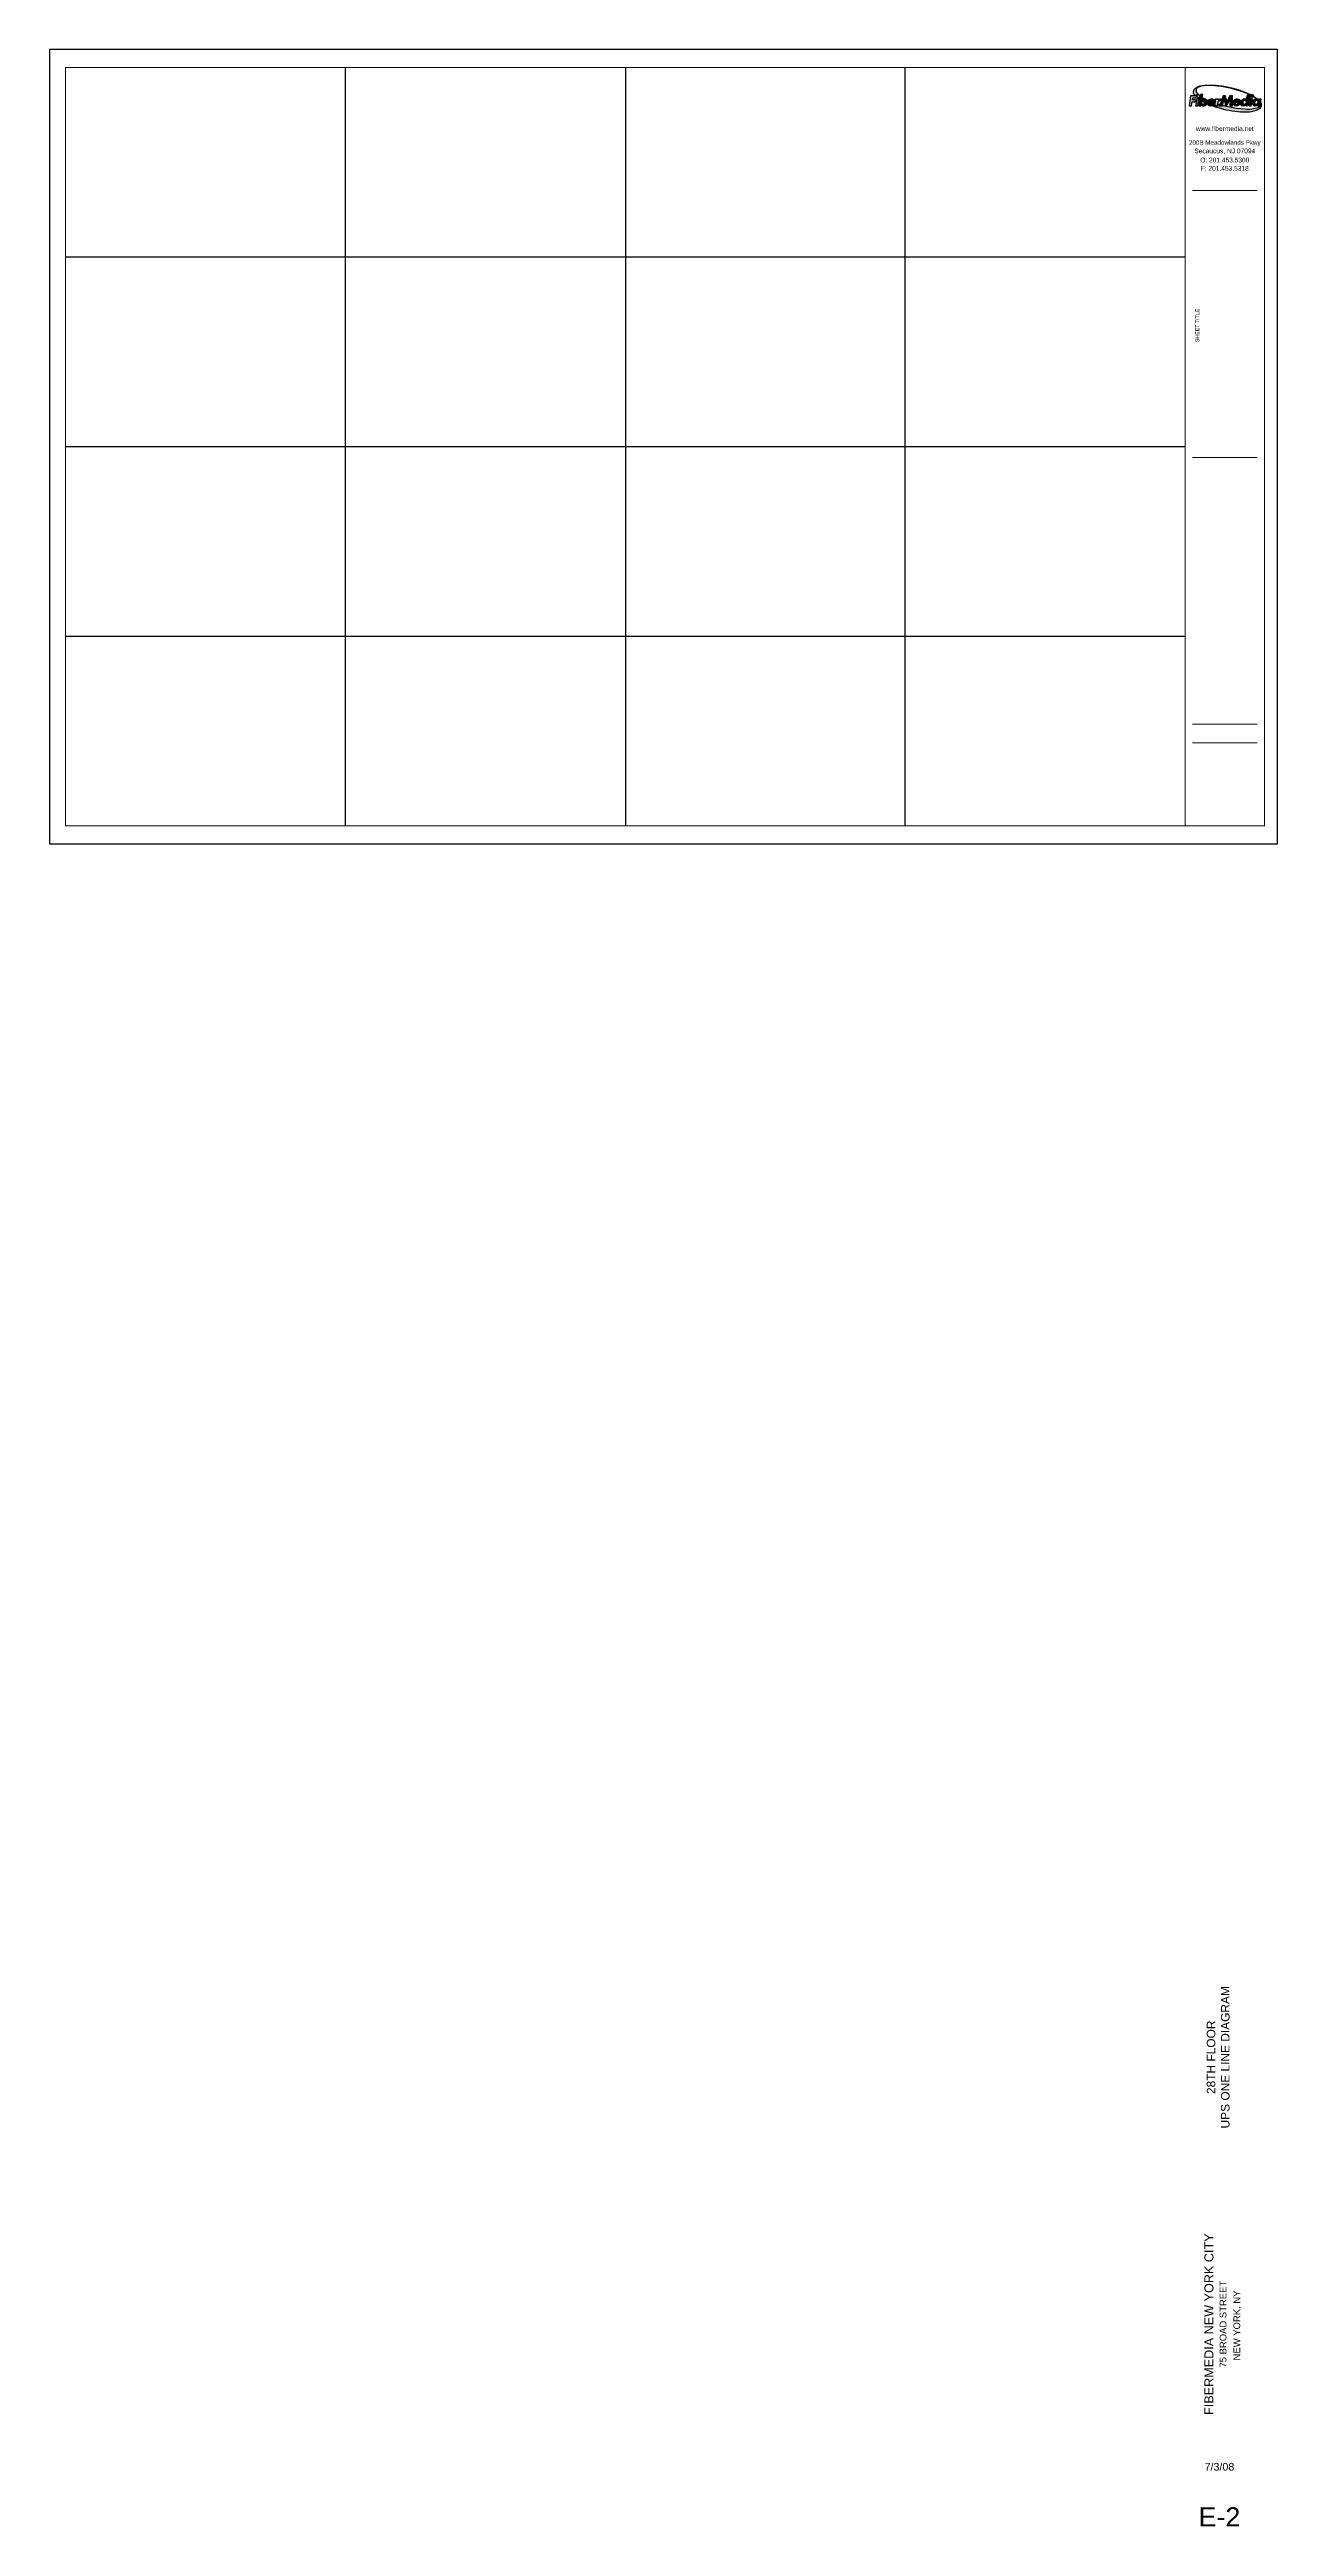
# Paper-space layout "Panel Sched's" of a CAD drawing. Header units: inches. Extents: x 0 to 17, y -23.3 to 11.
import ezdxf
from ezdxf.enums import TextEntityAlignment as Align

# ---------------------------------------------------------------- set-up
doc = ezdxf.new("R2010")
doc.units = ezdxf.units.IN
doc.header["$LTSCALE"] = 48
doc.header["$MEASUREMENT"] = 0
doc.layers.add('AG-TTL', color=1, linetype='Continuous')
doc.layers.add('FMG-TITLE', color=4, linetype='Continuous')
doc.layers.add('DEFPOINTS2', color=7, linetype='Continuous', plot=False)
doc.styles.add('TITLES', font='arial.ttf')
doc.styles.add('TITLES-3', font='arial.ttf')

# ---------------------------------------------------------------- blocks, each defined once
blk = doc.blocks.new('A$C0594215C')
h = blk.add_hatch(color=252)
edge = h.paths.add_edge_path()
edge.add_arc((0.1709584520221278, -2.083412417283995), 1.994241966931446, 62.78941536878353, 63.22376952168978)
edge.add_line((1.069378830522702, -0.3030074503830686), (1.071617104786519, -0.2885521231887243))
edge.add_line((1.071617104786519, -0.2885521231887243), (1.040140566052813, -0.2885521231887243))
edge.add_arc((0.1709584520220259, -2.083412417283903), 1.99424196693141, 64.16087023338495, 72.49067860598396)
edge.add_arc((-0.5277084517235218, -3.968215901324365), 4.003150465513878, 71.0702508235103, 84.87925500281447)
edge.add_arc((-0.3279088631606356, -2.369745897196541), 2.39389000902527, 86.22761131080384, 94.90238556720435)
edge.add_arc((-0.4566078224503712, -0.695014201693217), 0.7144417293695254, 96.09674002829891, 112.5899473717824)
edge.add_arc((-0.6925404297798822, -0.1516498851547301), 0.1224750865826184, 108.3256368973689, 226.64074568241)
edge.add_arc((0.06924796671472477, 0.5894775064872809), 1.185198823558726, 224.4632536954635, 227.3058588094185)
edge.add_arc((-0.7370074130625661, -0.3487148906776948), 0.06714029003129537, 87.78886458942061, 157.4044804465227)
edge.add_line((-0.7989940322651883, -0.3229180384411219), (-0.8542210732216056, -0.3229180384411201))
edge.add_arc((-0.7387793199977679, -0.2018786304285818), 0.1672642719752762, 124.041875156641, 226.3559731906128, ccw=False)
edge.add_arc((-0.5144292626139443, -0.5079410988120755), 0.5466614540864426, 90.82985394865119, 125.5690931979918, ccw=False)
edge.add_arc((-0.3610322513703007, -3.311478692262784), 3.354023228119497, 64.95134072622949, 92.75674945493648, ccw=False)
edge.add_arc((0.7039107332047472, -1.147300799936029), 0.9437524349426538, 65.16556394757907, 67.89692153606262, ccw=False)
edge.add_arc((1.136874550745162, -0.3418156465467824), 0.06276319090301803, 125.6608338282049, 149.4029760901692)
h = blk.add_hatch(color=150)
h.paths.add_polyline_path([(-0.9439911472762432, -0.4731319960804505), (-0.9328605767375677, -0.4038293996040885), (-0.815976758122769, -0.4038293996040885), (-0.8042101655276213, -0.3305667204188687), (-1.005292228222817, -0.3305667204188687), (-1.061935408904997, -0.6832458108854187), (-0.977737164824589, -0.6832458108854205), (-0.9554397288431531, -0.544414633911245), (-0.8524234275730151, -0.544414633911245), (-0.8409748460060946, -0.4731319960804505)])
h.paths.add_polyline_path([(-0.8315595787810537, -0.6832458108854205), (-0.7543777457121728, -0.6832458108854187), (-0.7161092471273811, -0.4449735402985642), (-0.7932910801962691, -0.4449735402985731)])
h.paths.add_polyline_path([(-0.7921219219888123, -0.3487148906780728, 1), (-0.6818929041367845, -0.3487148906780728, 1)])
h.paths.add_polyline_path([(-0.04752948349631225, -0.4894467109836018), (-0.04038672422671397, -0.4449735402985624), (-0.1197046902389509, -0.4449735402985624), (-0.157973188823739, -0.6832458108854151), (-0.07865522281150916, -0.6832458108854222), (-0.05807147748218711, -0.5550846360765505, -0.245071500450143), (-0.01616514480915043, -0.5173092833866235, -0.2049683213130661), (0.0445668823545553, -0.5158868664348422), (0.05507708918350573, -0.443266386627263, 0.1480760763406219), (0.01158334787850634, -0.4483325901713702, 0.0958231418744584)])
h = blk.add_hatch(color=252)
edge = h.paths.add_edge_path()
edge.add_arc((-0.5584988805977833, -0.114976916662535), 0.3607012231287179, 236.5400983716009, 237.562923876772)
edge.add_arc((0.5293194132058447, 1.413000961975328), 2.235934034398122, 235.0372289959115, 235.8469038586064)
edge.add_line((-0.7259476360411483, -0.4373248583208191), (-0.7071341026659823, -0.4373248583208156))
edge.add_line((-0.7071341026659823, -0.4373248583208156), (-0.7089661904222773, -0.4487320398343329))
edge.add_arc((0.5293194132056713, 1.413000961975111), 2.235934034397848, 236.3711188150108, 236.9146349213882)
edge.add_line((-0.6912500706209634, -0.4603946559683649), (-0.6786437973078812, -0.3819038482014641))
edge.add_arc((-0.7444768747685605, -0.33760494926131), 0.07934977337871726, 260.646895352226, 326.06349712130617, ccw=False)
edge = h.paths.add_edge_path()
edge.add_arc((0.06924796671479616, 0.5894775064891622), 1.185198823560329, 236.2250848106262, 239.4956442540021)
edge.add_arc((-0.519879557446649, -0.5415871414219011), 0.1106152387782565, 96.4801786782034, 110.1386059489327)
edge.add_arc((-0.5298737445793613, -0.547784849296689), 0.1135785383427976, 104.3187470870249, 127.9229163778035)
edge.add_line((-0.5996792003322255, -0.4581897449704968), (-0.589641685545562, -0.3956928734517966))
edge = h.paths.add_edge_path()
edge.add_arc((-0.2709623054637533, -0.5878551794541035), 0.1626263114402569, 144.004809004419, 152.479002677329)
edge.add_arc((-0.5824146488473552, -0.5474296513729059), 0.1707947899236683, 11.72904961998594, 13.16119415732322)
edge.add_arc((-0.5192446614920238, -0.5286270174367876), 0.105076219430628, 11.02021304879129, 27.11211110247318)
edge.add_arc((0.1448197807670578, 0.6364064544775003), 1.254402788363411, 242.9462933076306, 244.1288281190921)
edge = h.paths.add_edge_path()
edge.add_arc((0.5293194132004926, 1.407691847918703), 2.235934034395837, 239.91588308536, 242.2112484682238)
edge.add_arc((-0.5789282358464746, -0.5596961891679846), 0.06668718741910036, 350.7831718364495, 372.246437661924)
edge.add_arc((-0.5579463066670773, -0.563961833901156), 0.04786988906962306, 22.61938422938717, 62.3609906839571)
edge.add_arc((-0.5587644726308713, -0.608386547774685), 0.08983294516621866, 75.14884898080328, 106.0788035953638)
edge.add_arc((-0.5391596285832256, -0.6009187423208008), 0.09053392178470354, 119.4301234675816, 125.3107629498658)
edge = h.paths.add_edge_path()
edge.add_line((-0.1557309399546014, -0.5886563389343884), (-0.3293648771392732, -0.5886563389343848))
edge.add_line((-0.3293648771392732, -0.5886563389343848), (-0.3293648771392732, -0.6091432262947674))
edge.add_arc((-0.2901175050265417, -0.5827829778931662), 0.04727810183953379, 213.8870330073015, 332.8460239399074)
edge.add_line((-0.2480502414908585, -0.6043599158633395), (-0.1582530643713511, -0.6043599158633395))
edge.add_line((-0.1582530643713511, -0.6043599158633395), (-0.1557309399546014, -0.5886563389343884))
edge = h.paths.add_edge_path()
edge.add_line((0.1125556042908258, -0.6745786467285875), (0.1060034805098375, -0.6960315596464408))
edge.add_line((0.1060034805098375, -0.6960315596464408), (-0.005567069166875882, -0.6960315596464408))
edge.add_line((-0.005567069166875882, -0.6960315596464408), (0.01127160104475777, -0.6451468648773133))
edge.add_arc((1.200554078187313, 3.258556665807383), 4.080844773563251, 252.0636616589661, 253.0563848921706, ccw=False)
edge.add_line((-0.05618320337368132, -0.6239561121565451), (-0.0677591167331073, -0.6960315596464426))
edge.add_line((-0.0677591167331073, -0.6960315596464426), (-0.1729762890325297, -0.696031559646439))
edge.add_line((-0.1729762890325297, -0.696031559646439), (-0.1618463988069969, -0.6267331990236844))
edge.add_arc((-0.2806453659168048, -0.5709757821471662), 0.1312329384076234, 293.89652817515673, 334.8573341880382, ccw=False)
edge.add_arc((0.5293194132057565, 1.413000961975097), 2.235934034397882, 250.2161091887117, 254.8021579129318)
edge.add_arc((0.9287271837570286, 2.38799455546791), 3.284102182812922, 252.5362963978491, 266.760041494498)
edge.add_arc((0.8962114969054849, 1.991936281189155), 2.886856852114225, 266.9600882480628, 273.0399117519371)
edge.add_arc((0.9972862860723108, -0.05007687140053507), 0.8423891327112868, 273.5404209041839, 296.6493961822535)
edge.add_arc((1.318880292104831, -0.6564303268407057), 0.1569688639149812, 290.9960937629002, 398.7429001081705)
edge.add_line((1.441310047317476, -0.5581950008254086), (1.43725783654282, -0.5843651773560463))
edge.add_arc((1.338238461958998, -0.635905774508418), 0.1116300573223636, -74.79073135478001, 27.497438359595776, ccw=False)
edge.add_arc((1.022168621060813, 0.07384928093940357), 0.8874322738903284, 262.5245608080628, 292.90240459135254, ccw=False)
edge.add_line((0.9067126345443874, -0.8060404598347901), (0.6005406320812803, -0.777936605636345))
edge.add_arc((1.200554078187356, 3.258556665807508), 4.080844773563383, 254.53729395839298, 261.54505320372846, ccw=False)
h = blk.add_hatch(color=150)
h.paths.add_polyline_path([(-0.464485142721113, -0.6506973027361997, 0.2422313771518775), (-0.4298396226932404, -0.5114791628187234, 0.2292342290760988), (-0.4772120682256222, -0.4478769649042444, 0.1981652741137444), (-0.5556947880809702, -0.4450501999229957, 0.1572452597342862), (-0.6108464704058818, -0.4794873226813102), (-0.5807737079797661, -0.2922444035421403), (-0.6564970456431425, -0.2922444035421404), (-0.7192951075691701, -0.6832458108854205), (-0.6435717699057868, -0.6832458108854224), (-0.6371805040175929, -0.6434516853926056, 0.2184930468814389), (-0.5981178874703339, -0.6846184754293763, 0.1922688431431269), (-0.52882683663384, -0.6846184754293763, 0.1528358977234149)])
h.paths.add_polyline_path([(-0.5394517096472456, -0.6175071193958779, -0.3487793084046487), (-0.6208198438288302, -0.6063099687616728, -0.3083958033458566), (-0.6185834228036207, -0.5378888816189449, -0.1098904949678576), (-0.5866216387563092, -0.5096609152313434, -0.1403228544293816), (-0.5329658476289718, -0.5090715903955785, -0.1824679828219365), (-0.5064327678955002, -0.5379484436120577, -0.1525949031095943), (-0.5099705039540794, -0.5821477071495381, -0.1943207963366883)], flags=16)
h = blk.add_hatch(color=150)
h.paths.add_polyline_path([(-0.3421506259002953, -0.6127866523531917), (-0.3421506259002918, -0.5758705901733645), (-0.1614259656604986, -0.5758705901733663, 0.340467163760611), (-0.1889941120606977, -0.4639251802061164, 0.5066452923940188), (-0.4137871478878736, -0.5468857539114218, 0.1586564397956879), (-0.4071284165138422, -0.6427457196372579, 0.1576907027495531), (-0.3525268192468296, -0.6866815408024998, 0.1371768687911763), (-0.2553093411860381, -0.6866815408024998, 0.2433452316852604), (-0.1715670514486263, -0.6171456646243598), (-0.240854213321871, -0.6171456646243598, -0.549380458128436)])
h.paths.add_polyline_path([(-0.3390040020224063, -0.5337555240530634, -0.5265984072587759), (-0.2373027410867827, -0.4988498700475361, -0.2686918640123406), (-0.2239423709463857, -0.5337555240530634)], flags=16)
blk.add_hatch(color=7).paths.add_polyline_path([(0.4551716178186531, -0.3305667204188687), (0.3717930145098194, -0.3305667204188705), (0.2577278615335246, -0.5328890657912595), (0.2129357394400877, -0.3305667204188634), (0.1288395170394949, -0.3305667204188634), (0.0121315968711535, -0.6832458108854205), (0.09653970216555763, -0.6832458108854205), (0.1642387413365327, -0.4615861413640943), (0.2179311398465735, -0.6832458108854187), (0.250600450719201, -0.6832458108854187), (0.375982897246594, -0.4654101950113709), (0.3706298007082225, -0.6832458108854187), (0.455171617818646, -0.6832458108854187)])
h = blk.add_hatch(color=7)
h.paths.add_polyline_path([(0.701476994245315, -0.4639251802061164, 0.5066452923940188), (0.4766839584181426, -0.5468857539114218, 0.1586564397956879), (0.483342689792174, -0.6427457196372579, 0.1576907027495531), (0.5379442870591866, -0.6866815408024998, 0.1371768687911763), (0.6351617651199781, -0.6866815408024998, 0.2433452316852604), (0.71890405485739, -0.6171456646243598), (0.6496168929841453, -0.6171456646243598, -0.549380458128436), (0.5483204804057209, -0.6127866523531917), (0.5483204804057245, -0.5758705901733645), (0.7290451406455141, -0.5758705901733663, 0.340467163760611)])
h.paths.add_polyline_path([(0.671159234551606, -0.5337555240530634), (0.5560976034755818, -0.5337555240530634, -0.5265984072586107), (0.657798864411177, -0.4988498700475166, -0.2686918640125928)], flags=16)
h = blk.add_hatch(color=256)
h.paths.add_polyline_path([(1.062692946819645, -0.2962008051664693), (0.9827583295877282, -0.2962008051664746), (0.9542080179841683, -0.4805857585216575, 0.1660834034530181), (0.912927642226208, -0.4462745412662041, 0.1922688431432861), (0.8436365913896609, -0.4462745412661828, 0.1302370855333304), (0.7819837571356274, -0.4847839311246496, 0.2760747585615823), (0.7446493774490683, -0.6194138538768765, 0.2292342290759845), (0.7920218229814395, -0.6830160517913164, 0.1612593907235224), (0.8779785577879835, -0.688053098275633, 0.1252117057155182), (0.928042070101629, -0.6495719029395364), (0.9228279756363733, -0.6832458108854187), (1.00276259286829, -0.6832458108854169)])
h.paths.add_polyline_path([(0.9362989646214679, -0.5244444720866159, -0.3047964561301256), (0.9345300912018857, -0.5922166724003528, -0.1119520285667268), (0.9021007595489365, -0.6210935256169492, -0.1403228544293417), (0.8484449684216138, -0.6216828504527143, -0.1824679828220262), (0.8219118886881347, -0.5928059972362156, -0.1525949031096704), (0.8254496247467316, -0.5486067336987173, -0.1943207963362681), (0.8549308304398302, -0.5132473214524413, -0.3487793084049131)], flags=16)
h = blk.add_hatch(color=7)
h.paths.add_polyline_path([(1.154277623326792, -0.4449735402985642), (1.074343006094889, -0.4449735402985677), (1.037448739789763, -0.6832458108854151), (1.117383357021666, -0.6832458108854222)])
h.paths.add_polyline_path([(1.081760041819127, -0.3418156465476727, 1), (1.191989059671155, -0.3418156465476727, 1)])
h = blk.add_hatch(color=256)
h.paths.add_polyline_path([(1.324372300600185, -0.4462745412662148, 0.1922688431434381), (1.255081249763581, -0.4462745412661917, 0.1302370855333025), (1.193428415509576, -0.4847839311246602, 0.2760747585615811), (1.156094035823021, -0.6194138538768907, 0.2292342290758893), (1.203466481355377, -0.6830160517913075, 0.1612593907235385), (1.289423216161925, -0.6880530982756365, 0.125211705715542), (1.339486728475581, -0.6495719029395328), (1.334272634010329, -0.6832458108854151), (1.414207251242239, -0.6832458108854151), (1.451101517547361, -0.4449735402985642), (1.371166900315455, -0.4449735402985642), (1.365652676358124, -0.4805857585216575, 0.1660834034529354)])
h.paths.add_polyline_path([(1.347743622995417, -0.5244444720866088, -0.3083958033495888), (1.345507201969728, -0.5928655592300078, -0.1098904949657672), (1.313545417922892, -0.6210935256169492, -0.1403228544293557), (1.259889626795566, -0.6216828504527125, -0.1824679828218888), (1.233356547062094, -0.5928059972362405, -0.1525949031094339), (1.236894283120652, -0.5486067336988043, -0.194320796336881), (1.266375488813825, -0.5132473214524165, -0.3487793084046638)], flags=16)
h = blk.add_hatch(color=252)
edge = h.paths.add_edge_path()
edge.add_arc((1.294789548762088, -0.5238541741345519), 0.09067722310861838, 68.35041922940898, 69.08930672506436)
edge.add_arc((1.289726775181985, -0.5330404807245797), 0.1010758765283463, 68.26698003533005, 96.40550105702381)
edge.add_line((1.278450311232106, -0.4325955994375743), (1.249091234959067, -0.4057262949633778))
edge.add_arc((0.1709584520220351, -2.083412417283851), 1.994241966931359, 57.27395073966413, 59.18374888272163)
edge.add_arc((1.136874550745189, -0.3418156465472389), 0.06276319090322025, 332.5701881616779, 357.8213908788101)
edge.add_arc((0.7039107332057878, -1.147300799931888), 0.9437524349385841, 48.58238692836511, 58.31666075905122, ccw=False)
blk.add_line((1.334272634010329, -0.6832458108854187), (1.414207251242232, -0.6832458108854205))
at = {"color": 252}
for points in [[(1.082849975142398, -0.3098693891248256, 0.001895229791132457), (1.069378830522702, -0.3030074503830686), (1.071617104786519, -0.2885521231887243), (1.040140566052813, -0.2885521231887243, 0.03636165827306567), (0.7709479942888287, -0.1815676360672729, 0.06032616856001785), (-0.170407552634785, 0.01895724729287984, 0.03786892965383652), (-0.5324868896217048, 0.01538663715040833, 0.07208968664432779), (-0.7310487088770508, -0.03538613640046684, 0.5675892245402974), (-0.776628227894637, -0.2406970021301387, 0.0124038407164836), (-0.7344170054064492, -0.2816245908299404, 0.3134558342570217), (-0.7989940322651883, -0.3229180384411219), (-0.8542210732216056, -0.3229180384411201, -0.4786589444729102), (-0.8324136359739285, -0.06327866090803802, -0.1527501872827882), (-0.5223466573924647, 0.03866301775111403, -0.1219227854038058), (1.059020278775545, -0.2729062270430536, -0.01191836001764309), (1.100284492139906, -0.2908216690240142, 0.1039668236059546)], [(-0.7573726745431557, -0.4158998078628002, 0.004462947815152335), (-0.751969294961448, -0.4194019010716747, 0.003532887754393757), (-0.7259476360411483, -0.4373248583208191), (-0.7071341026659823, -0.4373248583208156), (-0.7089661904222773, -0.4487320398343329, 0.002371540844472829), (-0.6912500706209634, -0.4603946559683649), (-0.6786437973078812, -0.3819038482014641, -0.293446667063234)], [(-0.589641685545562, -0.3956928734517966, 0.01427147646340206), (-0.5323635361593624, -0.4316786279869937, 0.05966678784963601), (-0.5579635411699364, -0.43773464393756, 0.1033583336597226), (-0.5996792003322255, -0.4581897449704968)], [(-0.5914892244348628, -0.5270404343290558, 0.01001575575805477), (-0.5131020290790609, -0.5703775499653698, 0.09392591860414795), (-0.5137585622834919, -0.5455507088451217, 0.1751647028251352), (-0.5357394990469118, -0.5215544763454325, 0.1357827486056406), (-0.5836445329810189, -0.5220677164908345, 0.02566476300210364)], [(-0.402537777784957, -0.4922768751370903, 0.03699250549519911), (-0.4151860764648774, -0.5127098465925162, 0.006248990724130681), (-0.4161060677270534, -0.5085411426483226, 0.07032976486685392), (-0.4257145856311375, -0.4807403094763281, 0.005159827285565176)], [(-0.1557309399546014, -0.5886563389343884), (-0.3293648771392732, -0.5886563389343848), (-0.3293648771392732, -0.6091432262947674, 0.5713097235665051), (-0.2480502414908585, -0.6043599158633395), (-0.1582530643713511, -0.6043599158633395)], [(0.1125556042908258, -0.6745786467285875), (0.1060034805098375, -0.6960315596464408), (-0.005567069166875882, -0.6960315596464408), (0.01127160104475777, -0.6451468648773133, -0.004331599335719296), (-0.05618320337368132, -0.6239561121565451), (-0.0677591167331073, -0.6960315596464426), (-0.1729762890325297, -0.696031559646439), (-0.1618463988069969, -0.6267331990236844, -0.1806528547857834), (-0.2274847152853319, -0.6909592366212625, 0.02001308373530438), (-0.05683702907758814, -0.7447343395270405, 0.06214260323679621), (0.7431169158915907, -0.8908582889914936, 0.02653445933012724), (1.049306077919379, -0.8908582889914936, 0.101175043808208), (1.37512291105579, -0.8029772205379011, 0.5081346510250146), (1.441310047317476, -0.5581950008254086), (1.43725783654282, -0.5843651773560463, -0.4785198978218252), (1.367524081090465, -0.7436258850258177, -0.1333300928544844), (0.9067126345443874, -0.8060404598347901), (0.6005406320812803, -0.777936605636345, -0.03058665103199306)], [(1.328243005524843, -0.4395735415947293, 0.003224016070622273), (1.327153369222678, -0.4391491452644498, 0.123398130634315), (1.278450311232106, -0.4325955994375743), (1.249091234959067, -0.4057262949633778, 0.00833325929926334), (1.192581641140958, -0.3707282426256224, 0.1106271704536815), (1.199592375066061, -0.3442015729523007, -0.04249934181818223)]]:
    blk.add_lwpolyline(points, format="xyb", close=True, dxfattribs=at)
at = {"color": 150}
for points in [[(-1.061935408905001, -0.6832458108854205), (-0.977737164824589, -0.6832458108854205), (-0.9554397288431566, -0.544414633911245), (-0.8524234275730151, -0.544414633911245), (-0.8409748460060982, -0.4731319960804541), (-0.9439911472762397, -0.4731319960804505), (-0.9328605767375677, -0.4038293996040903), (-0.815976758122769, -0.4038293996040885), (-0.8042101655276177, -0.3305667204188651), (-1.005292228222817, -0.3305667204188687), (-1.061935408905001, -0.6832458108854205)], [(-0.7543777457121728, -0.6832458108854205), (-0.7161092471273811, -0.4449735402985624), (-0.7932910801962691, -0.4449735402985695), (-0.8315595787810572, -0.6832458108854205)]]:
    blk.add_lwpolyline(points, close=True, dxfattribs=at)
for points in [[(-0.6108464704058818, -0.4794873226813099), (-0.5807737079797661, -0.2922444035421403), (-0.6564970456431425, -0.2922444035421403), (-0.7192951075691703, -0.6832458108854205), (-0.6435717699057868, -0.6832458108854222), (-0.6371805040175929, -0.6434516853926056, 0.2184930468814389), (-0.5981178874703339, -0.6846184754293763, 0.1922688431431269), (-0.52882683663384, -0.6846184754293763, 0.1528358977234149), (-0.464485142721113, -0.6506973027361997, 0.2422313771518775), (-0.4298396226932404, -0.5114791628187234, 0.2292342290760988), (-0.4772120682256222, -0.4478769649042444, 0.1981652741137445), (-0.5556947880809702, -0.4450501999229957, 0.1622829305430352), (-0.6121727389427782, -0.4810914463521048)], [(-0.6180680546762609, -0.4762177616190488, 0.0001645841879939112), (-0.6181151508044529, -0.4762758386788288, 0.0001645841879939112)]]:
    blk.add_lwpolyline(points, format="xyb", dxfattribs=at)
for points in [[(-0.6208198438288299, -0.6063099687616731, 0.3487793084046479), (-0.5394517096472455, -0.6175071193958779, 0.1943207963366884), (-0.5099705039540794, -0.582147707149538, 0.1525949031095951), (-0.5064327678955003, -0.5379484436120574, 0.1824679828219372), (-0.5329658476289723, -0.5090715903955783, 0.1403228544293804), (-0.5866216387563092, -0.5096609152313434, 0.1119520285663383), (-0.619050970409166, -0.5385377684478243, 0.3047964561307527)], [(-0.240854213321871, -0.6171456646243598), (-0.1715670514486263, -0.6171456646243598, -0.2433452316852561), (-0.2553093411860381, -0.6866815408024998, -0.1371768687911763), (-0.3525268192468261, -0.6866815408024998, -0.1576907027495572), (-0.4071284165138422, -0.6427457196372579, -0.1586564397957188), (-0.4137871478878701, -0.546885753911404, -0.5066452923939466), (-0.1889941120607119, -0.4639251802061075, -0.3404671637606559), (-0.1614259656604986, -0.5758705901733663), (-0.3421506259002918, -0.5758705901733645), (-0.3421506259002953, -0.6127866523531917, 0.549380458128436)], [(-0.2373027410867614, -0.4988498700475539, -0.2686918640121395), (-0.2239423709463857, -0.5337555240530634), (-0.3390040020224063, -0.5337555240530634, -0.5265984072588918)], [(-0.07865522281150916, -0.6832458108854222), (-0.157973188823739, -0.6832458108854187), (-0.1197046902389474, -0.4449735402985624), (-0.04038672422671752, -0.4449735402985624), (-0.04752948349631225, -0.4894467109836018, -0.09359216279658797), (0.01005303019546844, -0.4490179564196168, -0.1537512449355207), (0.05507708918350573, -0.443266386627263), (0.0445668823545553, -0.5158868664348422, 0.2049683213130661), (-0.01616514480915043, -0.5173092833866235, 0.245071500450143), (-0.05807147748218711, -0.5550846360765505)]]:
    blk.add_lwpolyline(points, format="xyb", close=True, dxfattribs=at)
at = {"color": 7}
blk.add_lwpolyline([(0.4551716178186496, -0.6832458108854187), (0.4551716178186496, -0.3305667204188687), (0.3717930145098229, -0.3305667204188651), (0.2577278615335281, -0.5328890657912542), (0.2129357394400913, -0.3305667204188651), (0.1288395170394949, -0.3305667204188651), (0.01213159687115706, -0.6832458108854205), (0.09653970216555408, -0.6832458108854205), (0.1642387413365327, -0.4615861413640943), (0.21793113984657, -0.6832458108854205), (0.250600450719201, -0.6832458108854187), (0.375982897246594, -0.4654101950113727), (0.3706298007082225, -0.6832458108854187), (0.4550379060026195, -0.6832458108854187)], dxfattribs=at)
for points in [[(0.6496168929841453, -0.6171456646243598), (0.71890405485739, -0.6171456646243598, -0.2433452316852561), (0.6351617651199781, -0.6866815408024998, -0.1371768687911763), (0.5379442870591902, -0.6866815408024998, -0.1576907027495572), (0.483342689792174, -0.6427457196372579, -0.1586564397957188), (0.4766839584181461, -0.546885753911404, -0.5066452923939466), (0.7014769942453043, -0.4639251802061075, -0.3404671637606559), (0.7290451406455141, -0.5758705901733663), (0.5483204804057209, -0.5758705901733645), (0.5483204804057209, -0.6127866523531917, 0.549380458128436)], [(0.6577988644112267, -0.4988498700475539, -0.2686918640121395), (0.6711592345516024, -0.5337555240530634), (0.5560976034755818, -0.5337555240530634, -0.5265984072588918)], [(0.9542080179841683, -0.4805857585216557), (0.9827583295877353, -0.2962008051664728), (1.062692946819638, -0.2962008051664693), (1.002762592868287, -0.6832458108854187), (0.9228279756363769, -0.6832458108854187), (0.928042070101629, -0.6495719029395328, -0.1252117057155522), (0.8779785577879693, -0.6880530982756383, -0.1612593907235022), (0.792021822981436, -0.6830160517913146, -0.2292342290760988), (0.7446493774490577, -0.6194138538768357, -0.276074758561474), (0.7819837571356203, -0.4847839311246585, -0.1302370855333447), (0.8436365913896573, -0.4462745412661828, -0.1922688431431269), (0.9129276422261512, -0.4462745412661828, -0.1660834034532019)], [(0.9362989646214679, -0.5244444720866159, 0.3487793084046479), (0.8549308304398835, -0.5132473214524129, 0.1943207963366884), (0.8254496247467173, -0.5486067336987528, 0.1525949031095951), (0.8219118886881382, -0.5928059972362316, 0.1824679828219372), (0.8484449684216102, -0.6216828504527125, 0.1403228544293804), (0.9021007595489472, -0.6210935256169456, 0.1119520285663383), (0.934530091201804, -0.5922166724004665, 0.3047964561307527)]]:
    blk.add_lwpolyline(points, format="xyb", close=True, dxfattribs=at)
blk.add_lwpolyline([(1.074343006094889, -0.4449735402985677), (1.037448739789763, -0.6832458108854187), (1.117383357021666, -0.6832458108854187), (1.154277623326792, -0.4449735402985642)], close=True, dxfattribs=at)
for points in [[(1.371166900315455, -0.4449735402985642), (1.451101517547361, -0.4449735402985642), (1.414207251242239, -0.6832458108854187), (1.334272634010329, -0.6832458108854187), (1.339486728475581, -0.6495719029395328, -0.1252117057155522), (1.289423216161921, -0.6880530982756383, -0.1612593907235022), (1.203466481355388, -0.6830160517913146, -0.2292342290760988), (1.15609403582301, -0.6194138538768357, -0.276074758561474), (1.193428415509576, -0.4847839311246585, -0.1302370855333447), (1.255081249763606, -0.4462745412661828, -0.1922688431431269), (1.324372300600103, -0.4462745412661828, -0.1660834034532019), (1.365652676358124, -0.4805857585216557)], [(1.34774362299542, -0.5244444720866159, 0.3487793084046479), (1.266375488813836, -0.5132473214524129, 0.1943207963366884), (1.236894283120673, -0.5486067336987528, 0.1525949031095951), (1.23335654706209, -0.5928059972362316, 0.1824679828219372), (1.259889626795566, -0.6216828504527125, 0.1403228544293804), (1.313545417922899, -0.6210935256169456, 0.1119520285663383), (1.345974749575756, -0.5922166724004665, 0.3047964561307527)]]:
    blk.add_lwpolyline(points, format="xyb", close=True)
at = {"color": 252}
blk.add_lwpolyline([(1.431124394710039, -0.5739907262990886, 0.0128639353569724), (1.42781716512641, -0.5692955227701226)], format="xyb", dxfattribs=at)
at = {"color": 150}
blk.add_circle((-0.7370074130627984, -0.3487148906780728), 0.05511450892601504, dxfattribs=at)
at = {"color": 7}
blk.add_circle((1.136874550745141, -0.3418156465476727), 0.05511450892601504, dxfattribs=at)
blk = doc.blocks.new('FBRMD-11-17-TITLE')
at = {"color": 5, "const_width": 0.01475694444444444}
blk.add_lwpolyline([(0.222222222222225, 0.2499388823260524), (15.72222222222222, 0.2499388823260524), (15.72222222222222, 10.74993888232605), (0.222222222222225, 10.74993888232605)], close=True, dxfattribs=at)
for points in [[(15.72222222222222, 0.2499388823260524), (16.81934613480986, 0.2499388823260524), (16.81934613480986, 10.74993888232605), (15.72222222222222, 10.74993888232606)], [(16.72000602875604, 9.048228287659347), (15.82156232827605, 9.048228287659347)], [(16.72000602875604, 5.352710581472191), (15.82156232827605, 5.352710581472191)], [(16.72000602875604, 1.657192875285045), (15.82156232827605, 1.657192875285045)], [(16.72000602875604, 1.402062863888879), (15.82156232827605, 1.402062863888879)]]:
    blk.add_lwpolyline(points, dxfattribs=at)
at = {"layer": 'DEFPOINTS'}
blk.add_lwpolyline([(0, 0), (17, -3.552713678800501e-15), (17, 10.99999999999999), (0, 11)], close=True, dxfattribs=at)
at = {"layer": 'DEFPOINTS2'}
for p, q in [((4.097222222222225, 0.2499388823260524), (4.097222222222225, 10.74993888232605)), ((7.972222222222225, 10.74993888232605), (7.972222222222225, 0.2499388823260524)), ((11.84722222222222, 0.2499388823260524), (11.84722222222222, 10.74993888232605)), ((15.72222222222222, 8.124938882326052), (0.222222222222225, 8.124938882326052)), ((15.72222222222222, 5.499938882326052), (0.222222222222225, 5.499938882326052)), ((15.72222222222222, 2.874938882326052), (0.222222222222225, 2.874938882326052))]:
    blk.add_line(p, q, dxfattribs=at)
at = {"xscale": 0.3953900133538824, "yscale": 0.3953900133538824, "zscale": 0.3953900133538824}
blk.add_blockref('A$C0594215C', (16.19584753796277, 10.49198142730152), dxfattribs=at)
at = {"layer": 'FMG-TITLE', "style": 'TITLES'}
for s, height, p in [('200B Meadowlands Pkwy', 0.06206561106478292, (16.27065211885305, 9.68167762070316)), ('Secaucus, NJ 07094', 0.0653322221734557, (16.27078417851604, 9.563924771437538)), ('www.fibermedia.net', 0.0653322221734557, (16.27078417851604, 9.872860651131628)), ('O: 201.453.5300', 0.0653322221734557, (16.27078417851604, 9.437474060983998)), ('F: 201.453.5318', 0.0653322221734557, (16.27078417851604, 9.322511151342457))]:
    blk.add_text(s, height=height, dxfattribs=at).set_placement(p, align=Align.CENTER)
blk.add_text('SHEET TITLE', height=0.05226577773876457, rotation=90, dxfattribs=at).set_placement((15.91702955926634, 6.948649598223817))
at = {"layer": 'FMG-TITLE'}
for tag, height, style, p in [('SHEETNAME1', 0.1180555555555556, 'TITLES-3', (16.21614051937037, 7.200469434565775)), ('SHEETNAME2', 0.1180555555555556, 'TITLES-3', (16.41270962792321, 7.200469434565775)), ('SHEETNAME3', 0.1180555555555556, 'TITLES-3', (16.59489560276851, 7.200469434565775)), ('BUILDINGNAME', 0.125, 'TITLES', (16.1908354757541, 3.504951728378625)), ('BUILDINGADDRESS', 0.09375, 'TITLES-3', (16.37034203064493, 3.504951728378625)), ('BUILDINGADDRESS2', 0.09375, 'TITLES-3', (16.56113058604422, 3.504951728378625))]:
    blk.add_attdef(tag, text='', height=height, rotation=90, dxfattribs=dict(at, style=style)).set_placement(p, align=Align.CENTER)
for tag, height, style, p in [('DATE', 0.1058843523020944, 'TITLES-3', (16.2740335282019, 1.531052323573938)), ('SHEET', 0.265625, 'TITLES', (16.2740335282019, 0.8369338532350206))]:
    blk.add_attdef(tag, text='', height=height, dxfattribs=dict(at, style=style)).set_placement(p, align=Align.MIDDLE_CENTER)

psp = doc.layouts.new("Panel Sched's")

# ---------------------------------------------------------------- block references
ref = psp.add_blockref('FBRMD-11-17-TITLE', (0, 0))
ref.add_attrib('SHEETNAME1', '28TH FLOOR', dxfattribs={"layer": 'AG-TTL', "height": 0.1180555555555556, "rotation": 90, "style": 'TITLES-3'}).set_placement((16.13932876333482, -16.79953056543422), align=Align.CENTER)
ref.add_attrib('SHEETNAME2', 'UPS ONE LINE DIAGRAM', dxfattribs={"layer": 'AG-TTL', "height": 0.1180555555555556, "rotation": 90, "style": 'TITLES-3'}).set_placement((16.33589787188766, -16.79953056543422), align=Align.CENTER)
ref.add_attrib('SHEET', 'E-2', dxfattribs={"layer": 'AG-TTL', "height": 0.265625, "style": 'TITLES-3'}).set_placement((16.19722177216635, -23.16306614676498), align=Align.MIDDLE_CENTER)
ref.add_attrib('BUILDINGNAME', 'FIBERMEDIA NEW YORK CITY', dxfattribs={"layer": 'AG-TTL', "height": 0.125, "rotation": 90, "style": 'TITLES'}).set_placement((16.11402371971855, -20.49504827162137), align=Align.CENTER)
ref.add_attrib('BUILDINGADDRESS', '75 BROAD STREET', dxfattribs={"layer": 'AG-TTL', "height": 0.09375, "rotation": 90, "style": 'TITLES'}).set_placement((16.29353027460938, -20.49504827162137), align=Align.CENTER)
ref.add_attrib('BUILDINGADDRESS2', 'NEW YORK, NY ', dxfattribs={"layer": 'AG-TTL', "height": 0.09375, "rotation": 90, "style": 'TITLES'}).set_placement((16.48431883000867, -20.49504827162137), align=Align.CENTER)
ref.add_attrib('DATE', '7/3/08', dxfattribs={"layer": 'AG-TTL', "height": 0.1058843523020944, "style": 'TITLES-3'}).set_placement((16.19722177216635, -22.46894767642606), align=Align.MIDDLE_CENTER)

doc.saveas('drawing.dxf')
